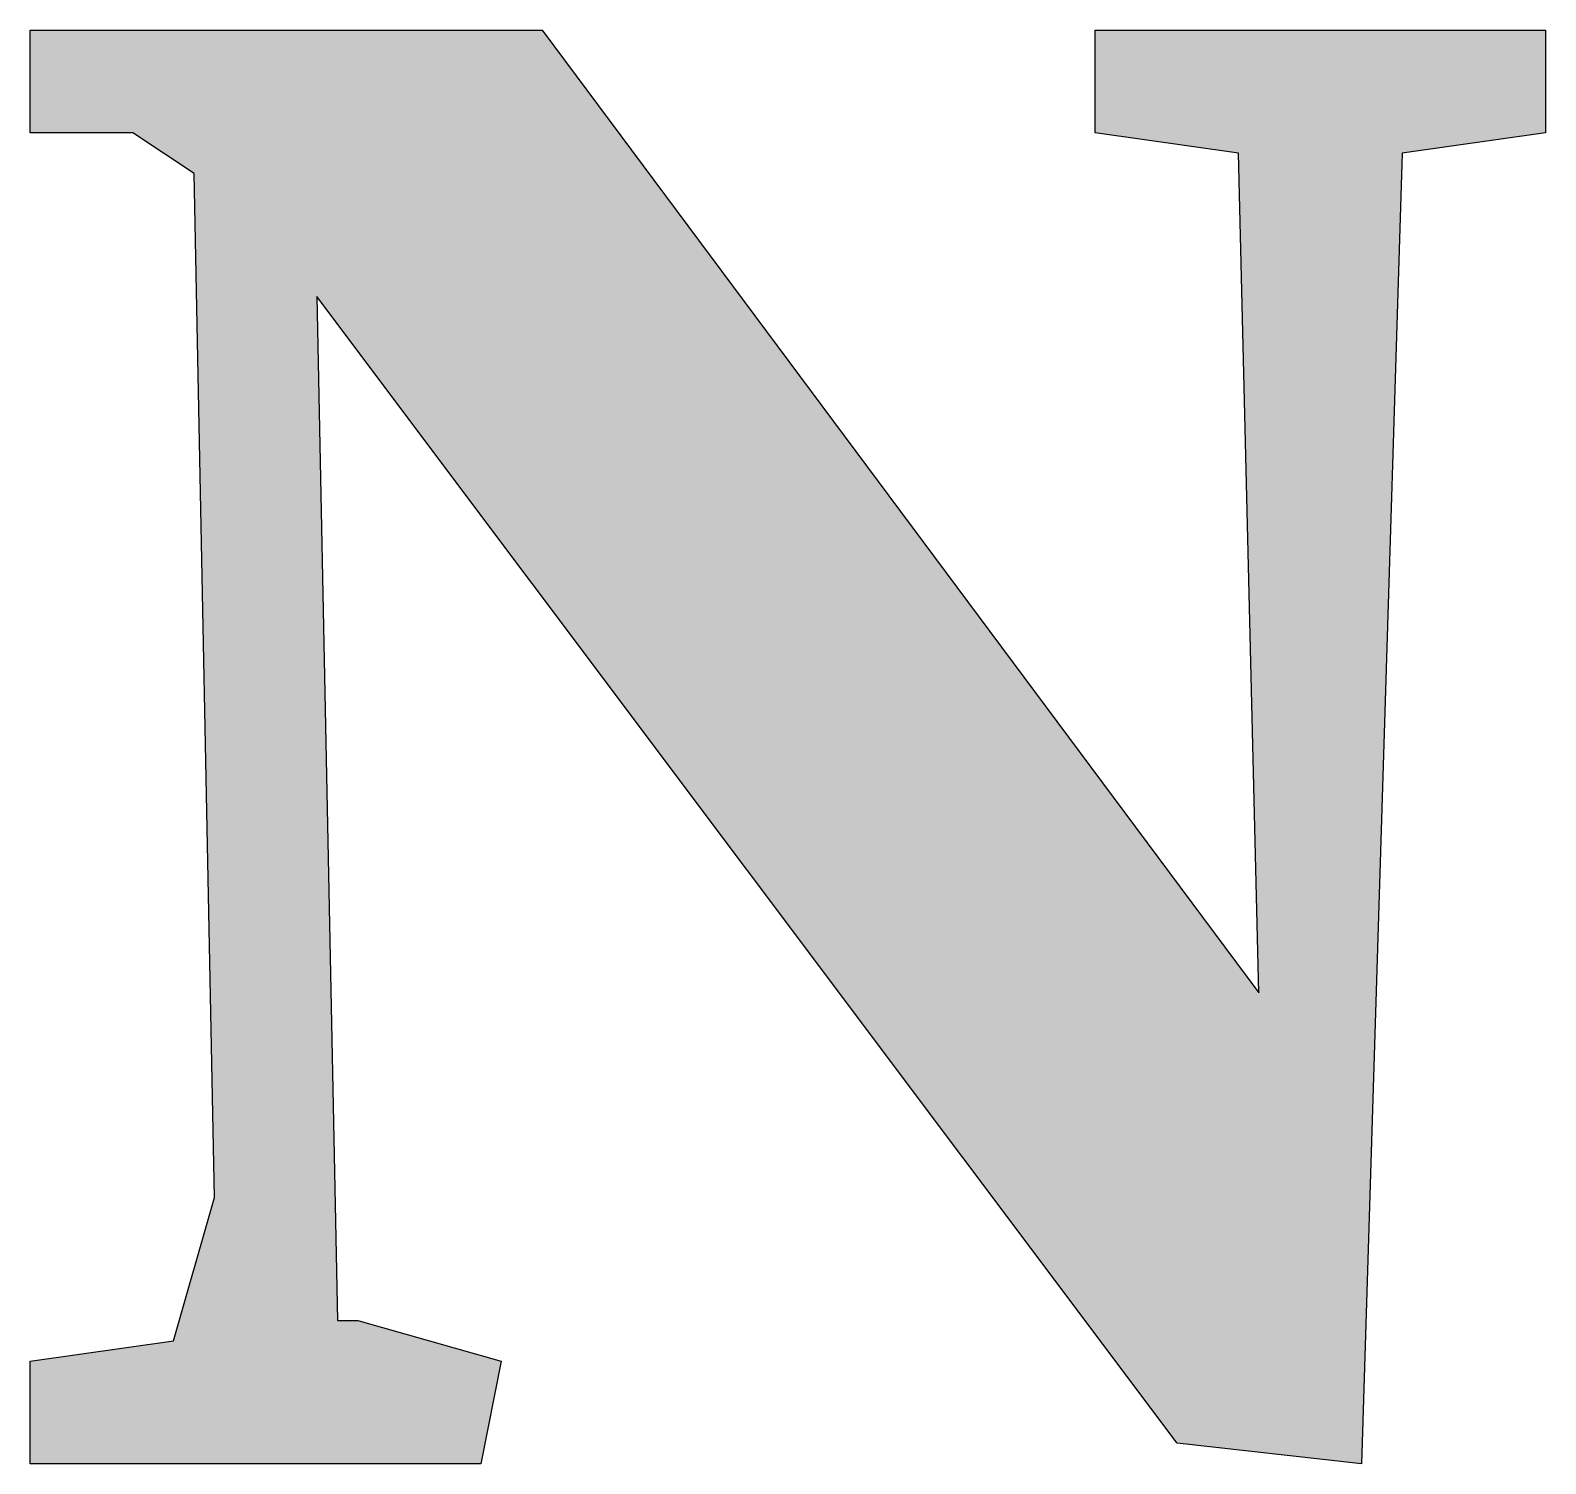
# Model space of a CAD drawing. Header units: inches. Extents: x 212980 to 238967, y -33384 to 2238.
# Drawn here: x 232232.61 to 232253.45, y -19337.79 to -19318.08 of the extents above; entities that cross this region are included whole.
import ezdxf

# ---------------------------------------------------------------- set-up
doc = ezdxf.new("R2010")
doc.units = ezdxf.units.IN
doc.header["$LTSCALE"] = 15
doc.header["$MEASUREMENT"] = 0
doc.layers.add('R2V', color=7, linetype='Continuous')

# ---------------------------------------------------------------- blocks, each defined once
blk = doc.blocks.new('logo NGL-3200')
at = {"linetype": 'Continuous'}
h = blk.add_hatch(color=253, dxfattribs=at)
h.dxf.hatch_style = 1
h.paths.add_polyline_path([(-2.77907, -6.723837), (-2.77907, -6.752907), (-2.75, -6.752907), (-2.633721, -6.723837)])
h = blk.add_hatch(color=253, dxfattribs=at)
h.dxf.hatch_style = 1
h.paths.add_polyline_path([(-2.633721, -6.723837), (-2.77907, -6.723837), (-2.77907, -6.752907), (-2.75, -6.752907), (-2.732558, -6.764535), (-2.726744, -7.055233), (-2.738372, -7.09593), (-2.77907, -7.101744), (-2.77907, -7.130814), (-2.651163, -7.130814), (-2.645349, -7.101744), (-2.686047, -7.090116), (-2.691861, -7.090116), (-2.697675, -6.799419), (-2.453489, -7.125), (-2.401163, -7.130814), (-2.389535, -6.758721), (-2.348837, -6.752907), (-2.348837, -6.723837), (-2.476744, -6.723837), (-2.476744, -6.752907), (-2.436047, -6.758721), (-2.430233, -6.997093)])
at = {"layer": 'R2V', "color": 253}
blk.add_polyline3d([(-2.348837, -6.723837, 0), (-2.348837, -6.752907, 0), (-2.389535, -6.758721, 0), (-2.401163, -7.130814, 0), (-2.453489, -7.125, 0), (-2.697675, -6.799419, 0), (-2.691861, -7.090116, 0), (-2.686047, -7.090116, 0), (-2.645349, -7.101744, 0), (-2.651163, -7.130814, 0), (-2.77907, -7.130814, 0), (-2.77907, -7.101744, 0), (-2.738372, -7.09593, 0), (-2.726744, -7.055233, 0), (-2.732558, -6.764535, 0), (-2.75, -6.752907, 0), (-2.77907, -6.752907, 0), (-2.77907, -6.723837, 0), (-2.633721, -6.723837, 0), (-2.430233, -6.997093, 0), (-2.436047, -6.758721, 0), (-2.476744, -6.752907, 0), (-2.476744, -6.723837, 0), (-2.348837, -6.723837, 0)], dxfattribs=at)
blk = doc.blocks.new('KADR')
at = {"linetype": 'Continuous', "xscale": 93.1855787008933, "yscale": 93.1855787008933, "zscale": 93.1855787008933}
blk.add_blockref('logo NGL-3200', (238305.069, -4304.657), dxfattribs=at)

msp = doc.modelspace()

# ---------------------------------------------------------------- block references
at = {"color": 11, "xscale": 0.5198400000000001, "yscale": 0.5198400000000001, "zscale": 0.5198400000000001}
msp.add_blockref('KADR', (108486.728, -16754.631), dxfattribs=at)

doc.saveas('drawing.dxf')
